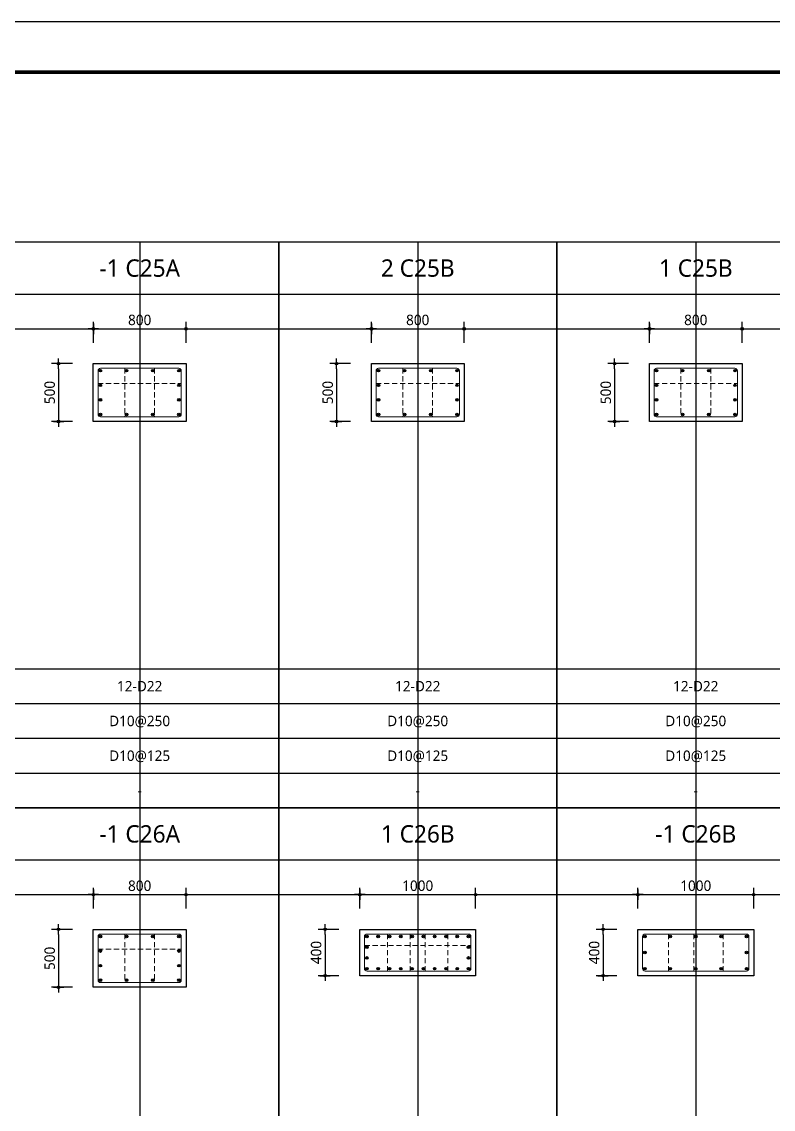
# Model space of a CAD drawing. Header units: millimetres. Extents: x 0 to 252030, y -124740 to 196020.
# Drawn here: x 113642 to 120129, y 168809 to 178200 of the extents above; entities that cross this region are included whole.
import ezdxf
from ezdxf.enums import TextEntityAlignment as Align

# ---------------------------------------------------------------- set-up
doc = ezdxf.new("R2010")
doc.units = ezdxf.units.MM
doc.header["$LTSCALE"] = 30
doc.linetypes.add('HID', pattern=[2.3, 1.5, -0.8])
doc.layers.get('DEFPOINTS').update_dxf_attribs({"color": 142})
for name, color, linetype in [('0-SEC1', 3, 'Continuous'), ('CON', 2, 'Continuous'), ('DIM', 7, 'Continuous'), ('S-철근', 3, 'Continuous'), ('SHEET', 7, 'Continuous'), ('TXT', 3, 'Continuous'), ('XR-FORM_(도룡동)$0$Sheet', 7, 'Continuous')]:
    doc.layers.add(name, color=color, linetype=linetype)
doc.layers.add('HoopBar', color=1, linetype='Continuous', lineweight=0)
doc.layers.add('TieBar', color=7, linetype='HID', lineweight=0)
doc.styles.get("Standard").update_dxf_attribs({"font": 'malgun.ttf'})
doc.styles.add('맑은 고딕', font='malgun.ttf')
doc.dimstyles.new('30NDIM', dxfattribs={"dimscale": 50, "dimtxt": 3, "dimasz": 1.5, "dimexe": 2, "dimexo": 6, "dimgap": 1, "dimtad": 1, "dimdec": 0, "dimrnd": 0.25, "dimzin": 0, "dimdsep": 46, "dimtxsty": 'Standard', "dimblk": 'Z_DOT', "dimcen": 5, "dimclrd": 256, "dimclre": 256, "dimclrt": 3, "dimadec": 0, "dimazin": 0, "dimtm": 1e-09, "dimtfac": 1, "dimtdec": 0, "dimtix": 1, "dimtmove": 2, "dimatfit": 1, "dimldrblk": 'Z_DOT', "dimfxl": 1, "dimtolj": 1, "dimtzin": 0, "dimarcsym": 0})

# ---------------------------------------------------------------- blocks, each defined once
blk = doc.blocks.new('XR-FORM_(도룡동)$0$S')
at = {"layer": 'XR-FORM_(도룡동)$0$Sheet', "const_width": 100}
blk.add_lwpolyline([(1850, 57950), (82250, 57950), (82250, 1200), (1850, 1200)], close=True, dxfattribs=at)
blk = doc.blocks.new('XR-FORM_(도룡동)', base_point=(101.33, -56114.51))
at = {"layer": 'DEFPOINTS'}
blk.add_lwpolyline([(0, 0), (420, 0), (420, 297), (0, 297)], close=True, dxfattribs=at)
at = {"xscale": 0.005, "yscale": 0.005, "zscale": 0.005}
blk.add_blockref('XR-FORM_(도룡동)$0$S', (-0.25, 0), dxfattribs=at)
blk = doc.blocks.new('Z_DOT')
at = {"layer": 'DIM', "color": 0}
for p, q in [((-1, 0), (1, 0)), ((0, -1), (0, 1))]:
    blk.add_line(p, q, dxfattribs=at)
for radius in [0.25, 0.125]:
    blk.add_circle((0, 0), radius, dxfattribs=at)
blk = doc.blocks.new('*D1254')
at = {"layer": 'DEFPOINTS', "color": 0, "transparency": 16777216}
for p in [(114259.8, 175248), (113959.8, 174748), (114259.8, 174748)]:
    blk.add_point(p, dxfattribs=at)
at = {"layer": 'DIM', "lineweight": -2, "transparency": 16777216}
for p, q in [((114079.8, 175248), (113899.8, 175248)), ((113959.8, 175203), (113959.8, 174793)), ((114079.8, 174748), (113899.8, 174748))]:
    blk.add_line(p, q, dxfattribs=at)
at = {"layer": 'DIM', "lineweight": -2, "transparency": 16777216, "xscale": 45, "yscale": 45, "zscale": 45}
for p, rotation in [((113959.8, 175248), 90), ((113959.8, 174748), 270)]:
    blk.add_blockref('Z_DOT', p, dxfattribs=dict(at, rotation=rotation))
at = {"layer": 'DIM', "color": 3, "transparency": 16777216, "insert": (113883.3, 174998), "char_height": 90, "attachment_point": 5, "rotation": 90}
blk.add_mtext('\\A1;500', dxfattribs=at)
blk = doc.blocks.new('*D1255')
at = {"layer": 'DEFPOINTS', "color": 0, "transparency": 16777216}
for p in [(115059.8, 175548), (114259.8, 175248), (115059.8, 175248)]:
    blk.add_point(p, dxfattribs=at)
at = {"layer": 'DIM', "lineweight": -2, "transparency": 16777216}
for p, q in [((114259.8, 175428), (114259.8, 175608)), ((114304.8, 175548), (115014.8, 175548)), ((115059.8, 175428), (115059.8, 175608))]:
    blk.add_line(p, q, dxfattribs=at)
at = {"layer": 'DIM', "lineweight": -2, "transparency": 16777216, "xscale": 45, "yscale": 45, "zscale": 45, "rotation": 180}
blk.add_blockref('Z_DOT', (114259.8, 175548), dxfattribs=at)
at = {"layer": 'DIM', "lineweight": -2, "transparency": 16777216, "xscale": 45, "yscale": 45, "zscale": 45}
blk.add_blockref('Z_DOT', (115059.8, 175548), dxfattribs=at)
at = {"layer": 'DIM', "color": 3, "transparency": 16777216, "insert": (114659.8, 175624.5), "char_height": 90, "attachment_point": 5}
blk.add_mtext('\\A1;800', dxfattribs=at)
blk = doc.blocks.new('*D1256')
at = {"layer": 'DEFPOINTS', "color": 0, "transparency": 16777216}
for p in [(116659.8, 175248), (116359.8, 174748), (116659.8, 174748)]:
    blk.add_point(p, dxfattribs=at)
at = {"layer": 'DIM', "lineweight": -2, "transparency": 16777216}
for p, q in [((116479.8, 175248), (116299.8, 175248)), ((116359.8, 175203), (116359.8, 174793)), ((116479.8, 174748), (116299.8, 174748))]:
    blk.add_line(p, q, dxfattribs=at)
at = {"layer": 'DIM', "lineweight": -2, "transparency": 16777216, "xscale": 45, "yscale": 45, "zscale": 45}
for p, rotation in [((116359.8, 175248), 90), ((116359.8, 174748), 270)]:
    blk.add_blockref('Z_DOT', p, dxfattribs=dict(at, rotation=rotation))
at = {"layer": 'DIM', "color": 3, "transparency": 16777216, "insert": (116283.3, 174998), "char_height": 90, "attachment_point": 5, "rotation": 90}
blk.add_mtext('\\A1;500', dxfattribs=at)
blk = doc.blocks.new('*D1257')
at = {"layer": 'DEFPOINTS', "color": 0, "transparency": 16777216}
for p in [(117459.8, 175548), (116659.8, 175248), (117459.8, 175248)]:
    blk.add_point(p, dxfattribs=at)
at = {"layer": 'DIM', "lineweight": -2, "transparency": 16777216}
for p, q in [((116659.8, 175428), (116659.8, 175608)), ((116704.8, 175548), (117414.8, 175548)), ((117459.8, 175428), (117459.8, 175608))]:
    blk.add_line(p, q, dxfattribs=at)
at = {"layer": 'DIM', "lineweight": -2, "transparency": 16777216, "xscale": 45, "yscale": 45, "zscale": 45, "rotation": 180}
blk.add_blockref('Z_DOT', (116659.8, 175548), dxfattribs=at)
at = {"layer": 'DIM', "lineweight": -2, "transparency": 16777216, "xscale": 45, "yscale": 45, "zscale": 45}
blk.add_blockref('Z_DOT', (117459.8, 175548), dxfattribs=at)
at = {"layer": 'DIM', "color": 3, "transparency": 16777216, "insert": (117059.8, 175624.5), "char_height": 90, "attachment_point": 5}
blk.add_mtext('\\A1;800', dxfattribs=at)
blk = doc.blocks.new('*D1258')
at = {"layer": 'DEFPOINTS', "color": 0, "transparency": 16777216}
for p in [(119059.8, 175248), (118759.8, 174748), (119059.8, 174748)]:
    blk.add_point(p, dxfattribs=at)
at = {"layer": 'DIM', "lineweight": -2, "transparency": 16777216}
for p, q in [((118879.8, 175248), (118699.8, 175248)), ((118759.8, 175203), (118759.8, 174793)), ((118879.8, 174748), (118699.8, 174748))]:
    blk.add_line(p, q, dxfattribs=at)
at = {"layer": 'DIM', "lineweight": -2, "transparency": 16777216, "xscale": 45, "yscale": 45, "zscale": 45}
for p, rotation in [((118759.8, 175248), 90), ((118759.8, 174748), 270)]:
    blk.add_blockref('Z_DOT', p, dxfattribs=dict(at, rotation=rotation))
at = {"layer": 'DIM', "color": 3, "transparency": 16777216, "insert": (118683.3, 174998), "char_height": 90, "attachment_point": 5, "rotation": 90}
blk.add_mtext('\\A1;500', dxfattribs=at)
blk = doc.blocks.new('*D1259')
at = {"layer": 'DEFPOINTS', "color": 0, "transparency": 16777216}
for p in [(119859.8, 175548), (119059.8, 175248), (119859.8, 175248)]:
    blk.add_point(p, dxfattribs=at)
at = {"layer": 'DIM', "lineweight": -2, "transparency": 16777216}
for p, q in [((119059.8, 175428), (119059.8, 175608)), ((119104.8, 175548), (119814.8, 175548)), ((119859.8, 175428), (119859.8, 175608))]:
    blk.add_line(p, q, dxfattribs=at)
at = {"layer": 'DIM', "lineweight": -2, "transparency": 16777216, "xscale": 45, "yscale": 45, "zscale": 45, "rotation": 180}
blk.add_blockref('Z_DOT', (119059.8, 175548), dxfattribs=at)
at = {"layer": 'DIM', "lineweight": -2, "transparency": 16777216, "xscale": 45, "yscale": 45, "zscale": 45}
blk.add_blockref('Z_DOT', (119859.8, 175548), dxfattribs=at)
at = {"layer": 'DIM', "color": 3, "transparency": 16777216, "insert": (119459.8, 175624.5), "char_height": 90, "attachment_point": 5}
blk.add_mtext('\\A1;800', dxfattribs=at)
blk = doc.blocks.new('*D1268')
at = {"layer": 'DEFPOINTS', "color": 0, "transparency": 16777216}
for p in [(114259.8, 170362), (113959.8, 169862), (114259.8, 169862)]:
    blk.add_point(p, dxfattribs=at)
at = {"layer": 'DIM', "lineweight": -2, "transparency": 16777216}
for p, q in [((114079.8, 170362), (113899.8, 170362)), ((113959.8, 170317), (113959.8, 169907)), ((114079.8, 169862), (113899.8, 169862))]:
    blk.add_line(p, q, dxfattribs=at)
at = {"layer": 'DIM', "lineweight": -2, "transparency": 16777216, "xscale": 45, "yscale": 45, "zscale": 45}
for p, rotation in [((113959.8, 170362), 90), ((113959.8, 169862), 270)]:
    blk.add_blockref('Z_DOT', p, dxfattribs=dict(at, rotation=rotation))
at = {"layer": 'DIM', "color": 3, "transparency": 16777216, "insert": (113883.3, 170112), "char_height": 90, "attachment_point": 5, "rotation": 90}
blk.add_mtext('\\A1;500', dxfattribs=at)
blk = doc.blocks.new('*D1269')
at = {"layer": 'DEFPOINTS', "color": 0, "transparency": 16777216}
for p in [(115059.8, 170662), (114259.8, 170362), (115059.8, 170362)]:
    blk.add_point(p, dxfattribs=at)
at = {"layer": 'DIM', "lineweight": -2, "transparency": 16777216}
for p, q in [((114259.8, 170542), (114259.8, 170722)), ((114304.8, 170662), (115014.8, 170662)), ((115059.8, 170542), (115059.8, 170722))]:
    blk.add_line(p, q, dxfattribs=at)
at = {"layer": 'DIM', "lineweight": -2, "transparency": 16777216, "xscale": 45, "yscale": 45, "zscale": 45, "rotation": 180}
blk.add_blockref('Z_DOT', (114259.8, 170662), dxfattribs=at)
at = {"layer": 'DIM', "lineweight": -2, "transparency": 16777216, "xscale": 45, "yscale": 45, "zscale": 45}
blk.add_blockref('Z_DOT', (115059.8, 170662), dxfattribs=at)
at = {"layer": 'DIM', "color": 3, "transparency": 16777216, "insert": (114659.8, 170738.5), "char_height": 90, "attachment_point": 5}
blk.add_mtext('\\A1;800', dxfattribs=at)
blk = doc.blocks.new('*D1270')
at = {"layer": 'DEFPOINTS', "color": 0, "transparency": 16777216}
for p in [(116559.8, 170362), (116259.8, 169962), (116559.8, 169962)]:
    blk.add_point(p, dxfattribs=at)
at = {"layer": 'DIM', "lineweight": -2, "transparency": 16777216}
for p, q in [((116379.8, 170362), (116199.8, 170362)), ((116259.8, 170317), (116259.8, 170007)), ((116379.8, 169962), (116199.8, 169962))]:
    blk.add_line(p, q, dxfattribs=at)
at = {"layer": 'DIM', "lineweight": -2, "transparency": 16777216, "xscale": 45, "yscale": 45, "zscale": 45}
for p, rotation in [((116259.8, 170362), 90), ((116259.8, 169962), 270)]:
    blk.add_blockref('Z_DOT', p, dxfattribs=dict(at, rotation=rotation))
at = {"layer": 'DIM', "color": 3, "transparency": 16777216, "insert": (116183.3, 170162), "char_height": 90, "attachment_point": 5, "rotation": 90}
blk.add_mtext('\\A1;400', dxfattribs=at)
blk = doc.blocks.new('*D1271')
at = {"layer": 'DEFPOINTS', "color": 0, "transparency": 16777216}
for p in [(117559.8, 170662), (116559.8, 170362), (117559.8, 170362)]:
    blk.add_point(p, dxfattribs=at)
at = {"layer": 'DIM', "lineweight": -2, "transparency": 16777216}
for p, q in [((116559.8, 170542), (116559.8, 170722)), ((116604.8, 170662), (117514.8, 170662)), ((117559.8, 170542), (117559.8, 170722))]:
    blk.add_line(p, q, dxfattribs=at)
at = {"layer": 'DIM', "lineweight": -2, "transparency": 16777216, "xscale": 45, "yscale": 45, "zscale": 45, "rotation": 180}
blk.add_blockref('Z_DOT', (116559.8, 170662), dxfattribs=at)
at = {"layer": 'DIM', "lineweight": -2, "transparency": 16777216, "xscale": 45, "yscale": 45, "zscale": 45}
blk.add_blockref('Z_DOT', (117559.8, 170662), dxfattribs=at)
at = {"layer": 'DIM', "color": 3, "transparency": 16777216, "insert": (117059.8, 170738.7), "char_height": 90, "attachment_point": 5}
blk.add_mtext('\\A1;1000', dxfattribs=at)
blk = doc.blocks.new('*D1272')
at = {"layer": 'DEFPOINTS', "color": 0, "transparency": 16777216}
for p in [(118959.8, 170362), (118659.8, 169962), (118959.8, 169962)]:
    blk.add_point(p, dxfattribs=at)
at = {"layer": 'DIM', "lineweight": -2, "transparency": 16777216}
for p, q in [((118779.8, 170362), (118599.8, 170362)), ((118659.8, 170317), (118659.8, 170007)), ((118779.8, 169962), (118599.8, 169962))]:
    blk.add_line(p, q, dxfattribs=at)
at = {"layer": 'DIM', "lineweight": -2, "transparency": 16777216, "xscale": 45, "yscale": 45, "zscale": 45}
for p, rotation in [((118659.8, 170362), 90), ((118659.8, 169962), 270)]:
    blk.add_blockref('Z_DOT', p, dxfattribs=dict(at, rotation=rotation))
at = {"layer": 'DIM', "color": 3, "transparency": 16777216, "insert": (118583.3, 170162), "char_height": 90, "attachment_point": 5, "rotation": 90}
blk.add_mtext('\\A1;400', dxfattribs=at)
blk = doc.blocks.new('*D1273')
at = {"layer": 'DEFPOINTS', "color": 0, "transparency": 16777216}
for p in [(119959.8, 170662), (118959.8, 170362), (119959.8, 170362)]:
    blk.add_point(p, dxfattribs=at)
at = {"layer": 'DIM', "lineweight": -2, "transparency": 16777216}
for p, q in [((118959.8, 170542), (118959.8, 170722)), ((119004.8, 170662), (119914.8, 170662)), ((119959.8, 170542), (119959.8, 170722))]:
    blk.add_line(p, q, dxfattribs=at)
at = {"layer": 'DIM', "lineweight": -2, "transparency": 16777216, "xscale": 45, "yscale": 45, "zscale": 45, "rotation": 180}
blk.add_blockref('Z_DOT', (118959.8, 170662), dxfattribs=at)
at = {"layer": 'DIM', "lineweight": -2, "transparency": 16777216, "xscale": 45, "yscale": 45, "zscale": 45}
blk.add_blockref('Z_DOT', (119959.8, 170662), dxfattribs=at)
at = {"layer": 'DIM', "color": 3, "transparency": 16777216, "insert": (119459.8, 170738.7), "char_height": 90, "attachment_point": 5}
blk.add_mtext('\\A1;1000', dxfattribs=at)
blk = doc.blocks.new('*U58')
at = {"layer": 'DEFPOINTS'}
for p, q in [((-1200, 4886), (-1200, 0)), ((-2400, 4136), (0, 4136))]:
    blk.add_line(p, q, dxfattribs=at)
at = {"layer": 'SHEET'}
blk.add_line((-2400, 4436), (0, 4436), dxfattribs=at)
at = {"layer": 'SHEET', "color": 6}
for p, q in [((-2400, 1200), (0, 1200)), ((-2400, 900), (0, 900)), ((-2400, 600), (0, 600)), ((-2400, 300), (0, 300))]:
    blk.add_line(p, q, dxfattribs=at)
at = {"layer": 'SHEET'}
blk.add_lwpolyline([(0, 4886), (-2400, 4886), (-2400, 0), (0, 0)], close=True, dxfattribs=at)

msp = doc.modelspace()

# ---------------------------------------------------------------- hatches: boundary and pattern name
at = {"layer": 'S-철근'}
h = msp.add_hatch(color=256, dxfattribs=at)
edge = h.paths.add_edge_path()
edge.add_arc((114320.75027, 175186.99992), 11.1, 0, 180)
edge.add_arc((114320.75027, 175186.99992), 11.1, 180, 360)
h = msp.add_hatch(color=256, dxfattribs=at)
edge = h.paths.add_edge_path()
edge.add_arc((114546.75027, 175186.99992), 11.1, 0, 180)
edge.add_arc((114546.75027, 175186.99992), 11.1, 180, 360)
h = msp.add_hatch(color=256, dxfattribs=at)
edge = h.paths.add_edge_path()
edge.add_arc((114772.75027, 175186.99992), 11.1, 0, 180)
edge.add_arc((114772.75027, 175186.99992), 11.1, 180, 360)
h = msp.add_hatch(color=256, dxfattribs=at)
edge = h.paths.add_edge_path()
edge.add_arc((114998.75027, 175186.99992), 11.1, 0, 180)
edge.add_arc((114998.75027, 175186.99992), 11.1, 180, 360)
h = msp.add_hatch(color=256, dxfattribs=at)
edge = h.paths.add_edge_path()
edge.add_arc((116720.75027, 175187.00024), 11.1, 0, 180)
edge.add_arc((116720.75027, 175187.00024), 11.1, 180, 360)
h = msp.add_hatch(color=256, dxfattribs=at)
edge = h.paths.add_edge_path()
edge.add_arc((116946.75027, 175187.00024), 11.1, 0, 180)
edge.add_arc((116946.75027, 175187.00024), 11.1, 180, 360)
h = msp.add_hatch(color=256, dxfattribs=at)
edge = h.paths.add_edge_path()
edge.add_arc((117172.75027, 175187.00024), 11.1, 0, 180)
edge.add_arc((117172.75027, 175187.00024), 11.1, 180, 360)
h = msp.add_hatch(color=256, dxfattribs=at)
edge = h.paths.add_edge_path()
edge.add_arc((117398.75027, 175187.00024), 11.1, 0, 180)
edge.add_arc((117398.75027, 175187.00024), 11.1, 180, 360)
h = msp.add_hatch(color=256, dxfattribs=at)
edge = h.paths.add_edge_path()
edge.add_arc((119120.75027, 175187.00024), 11.1, 0, 180)
edge.add_arc((119120.75027, 175187.00024), 11.1, 180, 360)
h = msp.add_hatch(color=256, dxfattribs=at)
edge = h.paths.add_edge_path()
edge.add_arc((119346.75027, 175187.00024), 11.1, 0, 180)
edge.add_arc((119346.75027, 175187.00024), 11.1, 180, 360)
h = msp.add_hatch(color=256, dxfattribs=at)
edge = h.paths.add_edge_path()
edge.add_arc((119572.75027, 175187.00024), 11.1, 0, 180)
edge.add_arc((119572.75027, 175187.00024), 11.1, 180, 360)
h = msp.add_hatch(color=256, dxfattribs=at)
edge = h.paths.add_edge_path()
edge.add_arc((119798.75027, 175187.00024), 11.1, 0, 180)
edge.add_arc((119798.75027, 175187.00024), 11.1, 180, 360)
h = msp.add_hatch(color=256, dxfattribs=at)
edge = h.paths.add_edge_path()
edge.add_arc((114320.75027, 175060.99992), 11.1, 0, 180)
edge.add_arc((114320.75027, 175060.99992), 11.1, 180, 360)
h = msp.add_hatch(color=256, dxfattribs=at)
edge = h.paths.add_edge_path()
edge.add_arc((114998.75027, 175060.99992), 11.1, 0, 180)
edge.add_arc((114998.75027, 175060.99992), 11.1, 180, 360)
h = msp.add_hatch(color=256, dxfattribs=at)
edge = h.paths.add_edge_path()
edge.add_arc((116720.75027, 175061.00024), 11.1, 0, 180)
edge.add_arc((116720.75027, 175061.00024), 11.1, 180, 360)
h = msp.add_hatch(color=256, dxfattribs=at)
edge = h.paths.add_edge_path()
edge.add_arc((117398.75027, 175061.00024), 11.1, 0, 180)
edge.add_arc((117398.75027, 175061.00024), 11.1, 180, 360)
h = msp.add_hatch(color=256, dxfattribs=at)
edge = h.paths.add_edge_path()
edge.add_arc((119120.75027, 175061.00024), 11.1, 0, 180)
edge.add_arc((119120.75027, 175061.00024), 11.1, 180, 360)
h = msp.add_hatch(color=256, dxfattribs=at)
edge = h.paths.add_edge_path()
edge.add_arc((119798.75027, 175061.00024), 11.1, 0, 180)
edge.add_arc((119798.75027, 175061.00024), 11.1, 180, 360)
h = msp.add_hatch(color=256, dxfattribs=at)
edge = h.paths.add_edge_path()
edge.add_arc((114320.75027, 174934.99992), 11.1, 0, 180)
edge.add_arc((114320.75027, 174934.99992), 11.1, 180, 360)
h = msp.add_hatch(color=256, dxfattribs=at)
edge = h.paths.add_edge_path()
edge.add_arc((114998.75027, 174934.99992), 11.1, 0, 180)
edge.add_arc((114998.75027, 174934.99992), 11.1, 180, 360)
h = msp.add_hatch(color=256, dxfattribs=at)
edge = h.paths.add_edge_path()
edge.add_arc((116720.75027, 174935.00024), 11.1, 0, 180)
edge.add_arc((116720.75027, 174935.00024), 11.1, 180, 360)
h = msp.add_hatch(color=256, dxfattribs=at)
edge = h.paths.add_edge_path()
edge.add_arc((117398.75027, 174935.00024), 11.1, 0, 180)
edge.add_arc((117398.75027, 174935.00024), 11.1, 180, 360)
h = msp.add_hatch(color=256, dxfattribs=at)
edge = h.paths.add_edge_path()
edge.add_arc((119120.75027, 174935.00024), 11.1, 0, 180)
edge.add_arc((119120.75027, 174935.00024), 11.1, 180, 360)
h = msp.add_hatch(color=256, dxfattribs=at)
edge = h.paths.add_edge_path()
edge.add_arc((119798.75027, 174935.00024), 11.1, 0, 180)
edge.add_arc((119798.75027, 174935.00024), 11.1, 180, 360)
h = msp.add_hatch(color=256, dxfattribs=at)
edge = h.paths.add_edge_path()
edge.add_arc((114320.75027, 174808.99992), 11.1, 0, 180)
edge.add_arc((114320.75027, 174808.99992), 11.1, 180, 360)
h = msp.add_hatch(color=256, dxfattribs=at)
edge = h.paths.add_edge_path()
edge.add_arc((114546.75027, 174808.99992), 11.1, 0, 180)
edge.add_arc((114546.75027, 174808.99992), 11.1, 180, 360)
h = msp.add_hatch(color=256, dxfattribs=at)
edge = h.paths.add_edge_path()
edge.add_arc((114772.75027, 174808.99992), 11.1, 0, 180)
edge.add_arc((114772.75027, 174808.99992), 11.1, 180, 360)
h = msp.add_hatch(color=256, dxfattribs=at)
edge = h.paths.add_edge_path()
edge.add_arc((114998.75027, 174808.99992), 11.1, 0, 180)
edge.add_arc((114998.75027, 174808.99992), 11.1, 180, 360)
h = msp.add_hatch(color=256, dxfattribs=at)
edge = h.paths.add_edge_path()
edge.add_arc((116720.75027, 174809.00024), 11.1, 0, 180)
edge.add_arc((116720.75027, 174809.00024), 11.1, 180, 360)
h = msp.add_hatch(color=256, dxfattribs=at)
edge = h.paths.add_edge_path()
edge.add_arc((116946.75027, 174809.00024), 11.1, 0, 180)
edge.add_arc((116946.75027, 174809.00024), 11.1, 180, 360)
h = msp.add_hatch(color=256, dxfattribs=at)
edge = h.paths.add_edge_path()
edge.add_arc((117172.75027, 174809.00024), 11.1, 0, 180)
edge.add_arc((117172.75027, 174809.00024), 11.1, 180, 360)
h = msp.add_hatch(color=256, dxfattribs=at)
edge = h.paths.add_edge_path()
edge.add_arc((117398.75027, 174809.00024), 11.1, 0, 180)
edge.add_arc((117398.75027, 174809.00024), 11.1, 180, 360)
h = msp.add_hatch(color=256, dxfattribs=at)
edge = h.paths.add_edge_path()
edge.add_arc((119120.75027, 174809.00024), 11.1, 0, 180)
edge.add_arc((119120.75027, 174809.00024), 11.1, 180, 360)
h = msp.add_hatch(color=256, dxfattribs=at)
edge = h.paths.add_edge_path()
edge.add_arc((119346.75027, 174809.00024), 11.1, 0, 180)
edge.add_arc((119346.75027, 174809.00024), 11.1, 180, 360)
h = msp.add_hatch(color=256, dxfattribs=at)
edge = h.paths.add_edge_path()
edge.add_arc((119572.75027, 174809.00024), 11.1, 0, 180)
edge.add_arc((119572.75027, 174809.00024), 11.1, 180, 360)
h = msp.add_hatch(color=256, dxfattribs=at)
edge = h.paths.add_edge_path()
edge.add_arc((119798.75027, 174809.00024), 11.1, 0, 180)
edge.add_arc((119798.75027, 174809.00024), 11.1, 180, 360)
h = msp.add_hatch(color=256, dxfattribs=at)
edge = h.paths.add_edge_path()
edge.add_arc((114320.75027, 170300.99992), 11.1, 0, 180)
edge.add_arc((114320.75027, 170300.99992), 11.1, 180, 360)
h = msp.add_hatch(color=256, dxfattribs=at)
edge = h.paths.add_edge_path()
edge.add_arc((114546.75027, 170300.99992), 11.1, 0, 180)
edge.add_arc((114546.75027, 170300.99992), 11.1, 180, 360)
h = msp.add_hatch(color=256, dxfattribs=at)
edge = h.paths.add_edge_path()
edge.add_arc((114772.75027, 170300.99992), 11.1, 0, 180)
edge.add_arc((114772.75027, 170300.99992), 11.1, 180, 360)
h = msp.add_hatch(color=256, dxfattribs=at)
edge = h.paths.add_edge_path()
edge.add_arc((114998.75027, 170300.99992), 11.1, 0, 180)
edge.add_arc((114998.75027, 170300.99992), 11.1, 180, 360)
h = msp.add_hatch(color=256, dxfattribs=at)
edge = h.paths.add_edge_path()
edge.add_arc((116620.75027, 170300.99992), 11.1, 0, 180)
edge.add_arc((116620.75027, 170300.99992), 11.1, 180, 360)
h = msp.add_hatch(color=256, dxfattribs=at)
edge = h.paths.add_edge_path()
edge.add_arc((116718.30582, 170300.99992), 11.1, 0, 180)
edge.add_arc((116718.30582, 170300.99992), 11.1, 180, 360)
h = msp.add_hatch(color=256, dxfattribs=at)
edge = h.paths.add_edge_path()
edge.add_arc((116815.86138, 170300.99992), 11.1, 0, 180)
edge.add_arc((116815.86138, 170300.99992), 11.1, 180, 360)
h = msp.add_hatch(color=256, dxfattribs=at)
edge = h.paths.add_edge_path()
edge.add_arc((116913.41693, 170300.99992), 11.1, 0, 180)
edge.add_arc((116913.41693, 170300.99992), 11.1, 180, 360)
h = msp.add_hatch(color=256, dxfattribs=at)
edge = h.paths.add_edge_path()
edge.add_arc((117010.97249, 170300.99992), 11.1, 0, 180)
edge.add_arc((117010.97249, 170300.99992), 11.1, 180, 360)
h = msp.add_hatch(color=256, dxfattribs=at)
edge = h.paths.add_edge_path()
edge.add_arc((117108.52804, 170300.99992), 11.1, 0, 180)
edge.add_arc((117108.52804, 170300.99992), 11.1, 180, 360)
h = msp.add_hatch(color=256, dxfattribs=at)
edge = h.paths.add_edge_path()
edge.add_arc((117206.0836, 170300.99992), 11.1, 0, 180)
edge.add_arc((117206.0836, 170300.99992), 11.1, 180, 360)
h = msp.add_hatch(color=256, dxfattribs=at)
edge = h.paths.add_edge_path()
edge.add_arc((117303.63916, 170300.99992), 11.1, 0, 180)
edge.add_arc((117303.63916, 170300.99992), 11.1, 180, 360)
h = msp.add_hatch(color=256, dxfattribs=at)
edge = h.paths.add_edge_path()
edge.add_arc((117401.19471, 170300.99992), 11.1, 0, 180)
edge.add_arc((117401.19471, 170300.99992), 11.1, 180, 360)
h = msp.add_hatch(color=256, dxfattribs=at)
edge = h.paths.add_edge_path()
edge.add_arc((117498.75027, 170300.99992), 11.1, 0, 180)
edge.add_arc((117498.75027, 170300.99992), 11.1, 180, 360)
h = msp.add_hatch(color=256, dxfattribs=at)
edge = h.paths.add_edge_path()
edge.add_arc((119020.75027, 170300.99992), 11.1, 0, 180)
edge.add_arc((119020.75027, 170300.99992), 11.1, 180, 360)
h = msp.add_hatch(color=256, dxfattribs=at)
edge = h.paths.add_edge_path()
edge.add_arc((119240.25027, 170300.99992), 11.1, 0, 180)
edge.add_arc((119240.25027, 170300.99992), 11.1, 180, 360)
h = msp.add_hatch(color=256, dxfattribs=at)
edge = h.paths.add_edge_path()
edge.add_arc((119459.75027, 170300.99992), 11.1, 0, 180)
edge.add_arc((119459.75027, 170300.99992), 11.1, 180, 360)
h = msp.add_hatch(color=256, dxfattribs=at)
edge = h.paths.add_edge_path()
edge.add_arc((119679.25027, 170300.99992), 11.1, 0, 180)
edge.add_arc((119679.25027, 170300.99992), 11.1, 180, 360)
h = msp.add_hatch(color=256, dxfattribs=at)
edge = h.paths.add_edge_path()
edge.add_arc((119898.75027, 170300.99992), 11.1, 0, 180)
edge.add_arc((119898.75027, 170300.99992), 11.1, 180, 360)
h = msp.add_hatch(color=256, dxfattribs=at)
edge = h.paths.add_edge_path()
edge.add_arc((114320.75027, 170174.99992), 11.1, 0, 180)
edge.add_arc((114320.75027, 170174.99992), 11.1, 180, 360)
h = msp.add_hatch(color=256, dxfattribs=at)
edge = h.paths.add_edge_path()
edge.add_arc((114998.75027, 170174.99992), 11.1, 0, 180)
edge.add_arc((114998.75027, 170174.99992), 11.1, 180, 360)
h = msp.add_hatch(color=256, dxfattribs=at)
edge = h.paths.add_edge_path()
edge.add_arc((116620.75027, 170208.33325), 11.1, 0, 180)
edge.add_arc((116620.75027, 170208.33325), 11.1, 180, 360)
h = msp.add_hatch(color=256, dxfattribs=at)
edge = h.paths.add_edge_path()
edge.add_arc((117498.75027, 170208.33325), 11.1, 0, 180)
edge.add_arc((117498.75027, 170208.33325), 11.1, 180, 360)
h = msp.add_hatch(color=256, dxfattribs=at)
edge = h.paths.add_edge_path()
edge.add_arc((119020.75027, 170161.99992), 11.1, 0, 180)
edge.add_arc((119020.75027, 170161.99992), 11.1, 180, 360)
h = msp.add_hatch(color=256, dxfattribs=at)
edge = h.paths.add_edge_path()
edge.add_arc((119898.75027, 170161.99992), 11.1, 0, 180)
edge.add_arc((119898.75027, 170161.99992), 11.1, 180, 360)
h = msp.add_hatch(color=256, dxfattribs=at)
edge = h.paths.add_edge_path()
edge.add_arc((116620.75027, 170115.66658), 11.1, 0, 180)
edge.add_arc((116620.75027, 170115.66658), 11.1, 180, 360)
h = msp.add_hatch(color=256, dxfattribs=at)
edge = h.paths.add_edge_path()
edge.add_arc((117498.75027, 170115.66658), 11.1, 0, 180)
edge.add_arc((117498.75027, 170115.66658), 11.1, 180, 360)
h = msp.add_hatch(color=256, dxfattribs=at)
edge = h.paths.add_edge_path()
edge.add_arc((114320.75027, 170048.99992), 11.1, 0, 180)
edge.add_arc((114320.75027, 170048.99992), 11.1, 180, 360)
h = msp.add_hatch(color=256, dxfattribs=at)
edge = h.paths.add_edge_path()
edge.add_arc((114998.75027, 170048.99992), 11.1, 0, 180)
edge.add_arc((114998.75027, 170048.99992), 11.1, 180, 360)
h = msp.add_hatch(color=256, dxfattribs=at)
edge = h.paths.add_edge_path()
edge.add_arc((116620.75027, 170022.99992), 11.1, 0, 180)
edge.add_arc((116620.75027, 170022.99992), 11.1, 180, 360)
h = msp.add_hatch(color=256, dxfattribs=at)
edge = h.paths.add_edge_path()
edge.add_arc((116718.30582, 170022.99992), 11.1, 0, 180)
edge.add_arc((116718.30582, 170022.99992), 11.1, 180, 360)
h = msp.add_hatch(color=256, dxfattribs=at)
edge = h.paths.add_edge_path()
edge.add_arc((116815.86138, 170022.99992), 11.1, 0, 180)
edge.add_arc((116815.86138, 170022.99992), 11.1, 180, 360)
h = msp.add_hatch(color=256, dxfattribs=at)
edge = h.paths.add_edge_path()
edge.add_arc((116913.41693, 170022.99992), 11.1, 0, 180)
edge.add_arc((116913.41693, 170022.99992), 11.1, 180, 360)
h = msp.add_hatch(color=256, dxfattribs=at)
edge = h.paths.add_edge_path()
edge.add_arc((117010.97249, 170022.99992), 11.1, 0, 180)
edge.add_arc((117010.97249, 170022.99992), 11.1, 180, 360)
h = msp.add_hatch(color=256, dxfattribs=at)
edge = h.paths.add_edge_path()
edge.add_arc((117108.52804, 170022.99992), 11.1, 0, 180)
edge.add_arc((117108.52804, 170022.99992), 11.1, 180, 360)
h = msp.add_hatch(color=256, dxfattribs=at)
edge = h.paths.add_edge_path()
edge.add_arc((117206.0836, 170022.99992), 11.1, 0, 180)
edge.add_arc((117206.0836, 170022.99992), 11.1, 180, 360)
h = msp.add_hatch(color=256, dxfattribs=at)
edge = h.paths.add_edge_path()
edge.add_arc((117303.63916, 170022.99992), 11.1, 0, 180)
edge.add_arc((117303.63916, 170022.99992), 11.1, 180, 360)
h = msp.add_hatch(color=256, dxfattribs=at)
edge = h.paths.add_edge_path()
edge.add_arc((117401.19471, 170022.99992), 11.1, 0, 180)
edge.add_arc((117401.19471, 170022.99992), 11.1, 180, 360)
h = msp.add_hatch(color=256, dxfattribs=at)
edge = h.paths.add_edge_path()
edge.add_arc((117498.75027, 170022.99992), 11.1, 0, 180)
edge.add_arc((117498.75027, 170022.99992), 11.1, 180, 360)
h = msp.add_hatch(color=256, dxfattribs=at)
edge = h.paths.add_edge_path()
edge.add_arc((119020.75027, 170022.99992), 11.1, 0, 180)
edge.add_arc((119020.75027, 170022.99992), 11.1, 180, 360)
h = msp.add_hatch(color=256, dxfattribs=at)
edge = h.paths.add_edge_path()
edge.add_arc((119240.25027, 170022.99992), 11.1, 0, 180)
edge.add_arc((119240.25027, 170022.99992), 11.1, 180, 360)
h = msp.add_hatch(color=256, dxfattribs=at)
edge = h.paths.add_edge_path()
edge.add_arc((119459.75027, 170022.99992), 11.1, 0, 180)
edge.add_arc((119459.75027, 170022.99992), 11.1, 180, 360)
h = msp.add_hatch(color=256, dxfattribs=at)
edge = h.paths.add_edge_path()
edge.add_arc((119679.25027, 170022.99992), 11.1, 0, 180)
edge.add_arc((119679.25027, 170022.99992), 11.1, 180, 360)
h = msp.add_hatch(color=256, dxfattribs=at)
edge = h.paths.add_edge_path()
edge.add_arc((119898.75027, 170022.99992), 11.1, 0, 180)
edge.add_arc((119898.75027, 170022.99992), 11.1, 180, 360)
h = msp.add_hatch(color=256, dxfattribs=at)
edge = h.paths.add_edge_path()
edge.add_arc((114320.75027, 169922.99992), 11.1, 0, 180)
edge.add_arc((114320.75027, 169922.99992), 11.1, 180, 360)
h = msp.add_hatch(color=256, dxfattribs=at)
edge = h.paths.add_edge_path()
edge.add_arc((114546.75027, 169922.99992), 11.1, 0, 180)
edge.add_arc((114546.75027, 169922.99992), 11.1, 180, 360)
h = msp.add_hatch(color=256, dxfattribs=at)
edge = h.paths.add_edge_path()
edge.add_arc((114772.75027, 169922.99992), 11.1, 0, 180)
edge.add_arc((114772.75027, 169922.99992), 11.1, 180, 360)
h = msp.add_hatch(color=256, dxfattribs=at)
edge = h.paths.add_edge_path()
edge.add_arc((114998.75027, 169922.99992), 11.1, 0, 180)
edge.add_arc((114998.75027, 169922.99992), 11.1, 180, 360)

# ---------------------------------------------------------------- linework, layer by layer
at = {"layer": 'CON', "color": 8}
for points in [[(114259.75027, 174747.99992), (114259.75027, 175247.99992), (115059.75027, 175247.99992), (115059.75027, 174747.99992)], [(116659.75027, 174748.00024), (116659.75027, 175248.00024), (117459.75027, 175248.00024), (117459.75027, 174748.00024)], [(119059.75027, 174748.00024), (119059.75027, 175248.00024), (119859.75027, 175248.00024), (119859.75027, 174748.00024)], [(114259.75027, 169861.99992), (114259.75027, 170361.99992), (115059.75027, 170361.99992), (115059.75027, 169861.99992)], [(116559.75027, 169961.99992), (116559.75027, 170361.99992), (117559.75027, 170361.99992), (117559.75027, 169961.99992)], [(118959.75027, 169961.99992), (118959.75027, 170361.99992), (119959.75027, 170361.99992), (119959.75027, 169961.99992)]]:
    msp.add_lwpolyline(points, close=True, dxfattribs=at)
at = {"layer": 'HoopBar', "color": 3}
for points in [[(114322.32027, 174788.36992, -0.4142135624), (114300.12027, 174810.56992), (114300.12027, 175185.42992, -0.4142135624), (114322.32027, 175207.62992), (114997.18027, 175207.62992, -0.4142135624), (115019.38027, 175185.42992), (115019.38027, 174810.56992, -0.4142135624), (114997.18027, 174788.36992), (114322.32027, 174788.36992)], [(116722.32027, 174788.37024, -0.4142135624), (116700.12027, 174810.57024), (116700.12027, 175185.43024, -0.4142135624), (116722.32027, 175207.63024), (117397.18027, 175207.63024, -0.4142135624), (117419.38027, 175185.43024), (117419.38027, 174810.57024, -0.4142135624), (117397.18027, 174788.37024), (116722.32027, 174788.37024)], [(119122.32027, 174788.37024, -0.4142135624), (119100.12027, 174810.57024), (119100.12027, 175185.43024, -0.4142135624), (119122.32027, 175207.63024), (119797.18027, 175207.63024, -0.4142135624), (119819.38027, 175185.43024), (119819.38027, 174810.57024, -0.4142135624), (119797.18027, 174788.37024), (119122.32027, 174788.37024)], [(114322.32027, 169902.36992, -0.4142135624), (114300.12027, 169924.56992), (114300.12027, 170299.42992, -0.4142135624), (114322.32027, 170321.62992), (114997.18027, 170321.62992, -0.4142135624), (115019.38027, 170299.42992), (115019.38027, 169924.56992, -0.4142135624), (114997.18027, 169902.36992), (114322.32027, 169902.36992)], [(116622.32027, 170002.36992, -0.4142135624), (116600.12027, 170024.56992), (116600.12027, 170299.42992, -0.4142135624), (116622.32027, 170321.62992), (117497.18027, 170321.62992, -0.4142135624), (117519.38027, 170299.42992), (117519.38027, 170024.56992, -0.4142135624), (117497.18027, 170002.36992), (116622.32027, 170002.36992)], [(119022.32027, 170002.36992, -0.4142135624), (119000.12027, 170024.56992), (119000.12027, 170299.42992, -0.4142135624), (119022.32027, 170321.62992), (119897.18027, 170321.62992, -0.4142135624), (119919.38027, 170299.42992), (119919.38027, 170024.56992, -0.4142135624), (119897.18027, 170002.36992), (119022.32027, 170002.36992)]]:
    msp.add_lwpolyline(points, format="xyb", dxfattribs=at)
at = {"layer": 'S-철근'}
for centre in [(114320.75027, 175186.99992), (114546.75027, 175186.99992), (114772.75027, 175186.99992), (114998.75027, 175186.99992), (116720.75027, 175187.00024), (116946.75027, 175187.00024), (117172.75027, 175187.00024), (117398.75027, 175187.00024), (119120.75027, 175187.00024), (119346.75027, 175187.00024), (119572.75027, 175187.00024), (119798.75027, 175187.00024), (114320.75027, 175060.99992), (114998.75027, 175060.99992), (116720.75027, 175061.00024), (117398.75027, 175061.00024), (119120.75027, 175061.00024), (119798.75027, 175061.00024), (114320.75027, 174934.99992), (114998.75027, 174934.99992), (116720.75027, 174935.00024), (117398.75027, 174935.00024), (119120.75027, 174935.00024), (119798.75027, 174935.00024), (114320.75027, 174808.99992), (114546.75027, 174808.99992), (114772.75027, 174808.99992), (114998.75027, 174808.99992), (116720.75027, 174809.00024), (116946.75027, 174809.00024), (117172.75027, 174809.00024), (117398.75027, 174809.00024), (119120.75027, 174809.00024), (119346.75027, 174809.00024), (119572.75027, 174809.00024), (119798.75027, 174809.00024), (114320.75027, 170300.99992), (114546.75027, 170300.99992), (114772.75027, 170300.99992), (114998.75027, 170300.99992), (116620.75027, 170300.99992), (116718.30582, 170300.99992), (116815.86138, 170300.99992), (116913.41693, 170300.99992), (117010.97249, 170300.99992), (117108.52804, 170300.99992), (117206.0836, 170300.99992), (117303.63916, 170300.99992), (117401.19471, 170300.99992), (117498.75027, 170300.99992), (119020.75027, 170300.99992), (119240.25027, 170300.99992), (119459.75027, 170300.99992), (119679.25027, 170300.99992), (119898.75027, 170300.99992), (114320.75027, 170174.99992), (114998.75027, 170174.99992), (116620.75027, 170208.33325), (117498.75027, 170208.33325), (119020.75027, 170161.99992), (119898.75027, 170161.99992), (116620.75027, 170115.66658), (117498.75027, 170115.66658), (114320.75027, 170048.99992), (114998.75027, 170048.99992), (116620.75027, 170022.99992), (116718.30582, 170022.99992), (116815.86138, 170022.99992), (116913.41693, 170022.99992), (117010.97249, 170022.99992), (117108.52804, 170022.99992), (117206.0836, 170022.99992), (117303.63916, 170022.99992), (117401.19471, 170022.99992), (117498.75027, 170022.99992), (119020.75027, 170022.99992), (119240.25027, 170022.99992), (119459.75027, 170022.99992), (119679.25027, 170022.99992), (119898.75027, 170022.99992), (114320.75027, 169922.99992), (114546.75027, 169922.99992), (114772.75027, 169922.99992), (114998.75027, 169922.99992)]:
    msp.add_circle(centre, 11.1, dxfattribs=at)
at = {"layer": 'TieBar'}
for p, q in [((114530.88527, 175207.62992), (114530.88527, 174788.36992)), ((114788.61527, 175207.62992), (114788.61527, 174788.36992)), ((116930.88527, 175207.63024), (116930.88527, 174788.37024)), ((117188.61527, 175207.63024), (117188.61527, 174788.37024)), ((119330.88527, 175207.63024), (119330.88527, 174788.37024)), ((119588.61527, 175207.63024), (119588.61527, 174788.37024)), ((114300.12027, 175076.86492), (115019.38027, 175076.86492)), ((116700.12027, 175076.86524), (117419.38027, 175076.86524)), ((119100.12027, 175076.86524), (119819.38027, 175076.86524)), ((114530.88527, 170321.62992), (114530.88527, 169902.36992)), ((114788.61527, 170321.62992), (114788.61527, 169902.36992)), ((116799.99638, 170321.62992), (116799.99638, 170002.36992)), ((116995.10749, 170321.62992), (116995.10749, 170002.36992)), ((117124.39304, 170321.62992), (117124.39304, 170002.36992)), ((117319.50416, 170321.62992), (117319.50416, 170002.36992)), ((119224.38527, 170321.62992), (119224.38527, 170002.36992)), ((119443.88527, 170321.62992), (119443.88527, 170002.36992)), ((119695.11527, 170321.62992), (119695.11527, 170002.36992)), ((114300.12027, 170190.86492), (115019.38027, 170190.86492)), ((116600.12027, 170224.19825), (117519.38027, 170224.19825))]:
    msp.add_line(p, q, dxfattribs=at)

# ---------------------------------------------------------------- block references
for p in [(115859.75027, 171412.00041), (118259.75027, 171412.00041), (120659.75027, 171412.00041), (115859.75027, 166526.00041), (118259.75027, 166526.00041), (120659.75027, 166526.00041)]:
    msp.add_blockref('*U58', p)
at = {"layer": '0-SEC1', "xscale": 60, "yscale": 60, "zscale": 60}
msp.add_blockref('XR-FORM_(도룡동)', (106910.02429, -3206490.57868), dxfattribs=at)

# ---------------------------------------------------------------- texts
at = {"layer": 'TXT', "color": 2, "style": '맑은 고딕'}
for s, p in [('-1 C25A', (114659.75027, 176072.99992)), ('2 C25B', (117059.75027, 176073.00024)), ('1 C25B', (119459.75027, 176073.00024)), ('-1 C26A', (114659.75027, 171186.99992)), ('1 C26B', (117059.75027, 171186.99992)), ('-1 C26B', (119459.75027, 171186.99992))]:
    msp.add_text(s, height=150, dxfattribs=at).set_placement(p, align=Align.MIDDLE_CENTER)
at = {"layer": 'TXT', "style": '맑은 고딕'}
for s, p in [('12-D22', (114659.75027, 172461.99992)), ('12-D22', (117059.75027, 172462.00024)), ('12-D22', (119459.75027, 172462.00024)), ('D10@250', (114659.75027, 172161.99992)), ('D10@250', (117059.75027, 172162.00024)), ('D10@250', (119459.75027, 172162.00024)), ('D10@125', (114659.75027, 171861.99992)), ('D10@125', (117059.75027, 171862.00024)), ('D10@125', (119459.75027, 171862.00024)), ('-', (114659.75027, 171561.99992)), ('-', (117059.75027, 171562.00024)), ('-', (119459.75027, 171562.00024))]:
    msp.add_text(s, height=90, dxfattribs=at).set_placement(p, align=Align.MIDDLE_CENTER)

# ---------------------------------------------------------------- dimensions: what is measured, and where the dimension line sits
at = {"layer": 'DIM'}
for base, p1, p2, picture, middle in [((115059.75027, 175547.99992), (114259.75027, 175247.99992), (115059.75027, 175247.99992), '*D1255', (114659.75027, 175624.49788)), ((117459.75027, 175548.00024), (116659.75027, 175248.00024), (117459.75027, 175248.00024), '*D1257', (117059.75027, 175624.4982)), ((119859.75027, 175548.00024), (119059.75027, 175248.00024), (119859.75027, 175248.00024), '*D1259', (119459.75027, 175624.4982)), ((115059.75027, 170661.99992), (114259.75027, 170361.99992), (115059.75027, 170361.99992), '*D1269', (114659.75027, 170738.49788)), ((117559.75027, 170661.99992), (116559.75027, 170361.99992), (117559.75027, 170361.99992), '*D1271', (117059.75027, 170738.74244)), ((119959.75027, 170661.99992), (118959.75027, 170361.99992), (119959.75027, 170361.99992), '*D1273', (119459.75027, 170738.74244))]:
    dim = msp.add_linear_dim(base=base, p1=p1, p2=p2, dimstyle='30NDIM', override={"dimscale": 30, "dimtxsty": 'Standard'}, dxfattribs=at)
    dim.commit()
    dim.dimension.update_dxf_attribs({"geometry": picture, "text_midpoint": middle})
for base, p1, p2, picture, middle in [((113959.75027, 174747.99992), (114259.75027, 175247.99992), (114259.75027, 174747.99992), '*D1254', (113883.25231, 174997.99992)), ((116359.75027, 174748.00024), (116659.75027, 175248.00024), (116659.75027, 174748.00024), '*D1256', (116283.25231, 174998.00024)), ((118759.75027, 174748.00024), (119059.75027, 175248.00024), (119059.75027, 174748.00024), '*D1258', (118683.25231, 174998.00024)), ((113959.75027, 169861.99992), (114259.75027, 170361.99992), (114259.75027, 169861.99992), '*D1268', (113883.25231, 170111.99992)), ((116259.75027, 169961.99992), (116559.75027, 170361.99992), (116559.75027, 169961.99992), '*D1270', (116183.25231, 170161.99992)), ((118659.75027, 169961.99992), (118959.75027, 170361.99992), (118959.75027, 169961.99992), '*D1272', (118583.25231, 170161.99992))]:
    dim = msp.add_linear_dim(base=base, p1=p1, p2=p2, angle=270, dimstyle='30NDIM', override={"dimscale": 30, "dimtxsty": 'Standard'}, dxfattribs=at)
    dim.commit()
    dim.dimension.update_dxf_attribs({"geometry": picture, "text_midpoint": middle})

doc.saveas('drawing.dxf')
